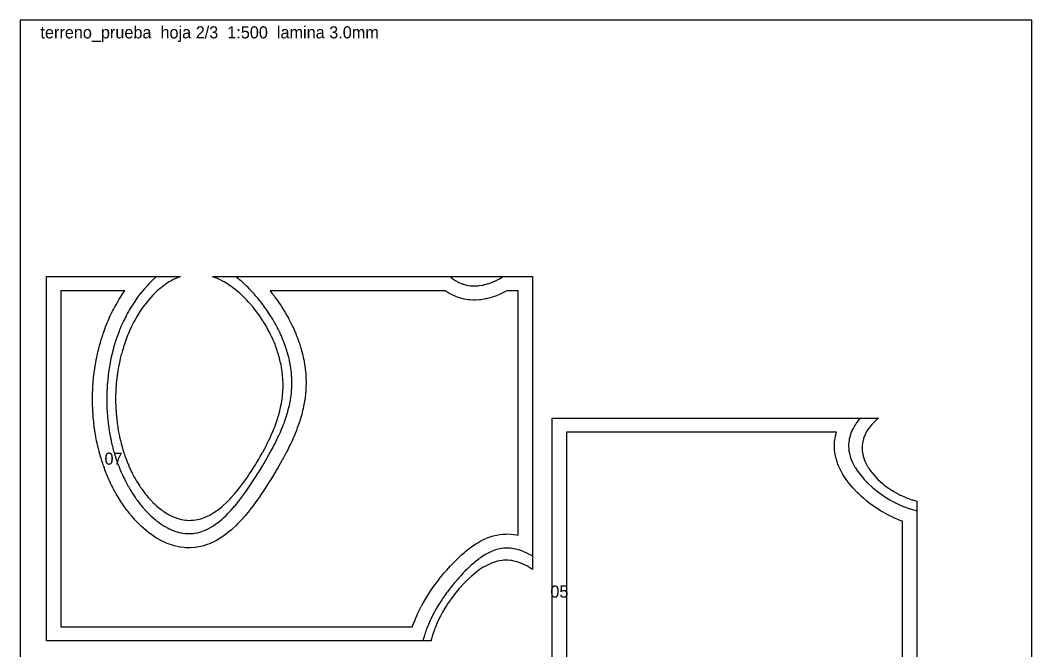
# Model space of a CAD drawing. Header units: millimetres. Extents: x 0 to 500, y 0 to 700.
# Drawn here: x 0 to 500, y 388 to 700 of the extents above; entities that cross this region are included whole.
import ezdxf
from ezdxf.enums import TextEntityAlignment as Align

# ---------------------------------------------------------------- set-up
doc = ezdxf.new("R2010")
doc.units = ezdxf.units.MM
for name, color, linetype in [('CORTE', 1, 'Continuous'), ('GRABADO', 5, 'Continuous'), ('HOJA', 8, 'Continuous')]:
    doc.layers.add(name, color=color, linetype=linetype)

msp = doc.modelspace()

# ---------------------------------------------------------------- linework, layer by layer
at = {"layer": 'CORTE'}
for points in [[(13, 573.15), (79.01, 573.15), (79.01, 573.13), (77.64, 572.62), (76.92, 572.28), (75.63, 571.68), (74.38, 570.99), (73.62, 570.55), (72.35, 569.71), (71.61, 569.23), (71.26, 568.97), (69.59, 567.69), (68.72, 566.95), (67.58, 565.94), (66.53, 564.93), (65.57, 563.96), (64.6, 562.91), (63.55, 561.73), (62.86, 560.89), (61.54, 559.22), (61.28, 558.87), (60.65, 557.98), (59.84, 556.85), (59.52, 556.38), (58.53, 554.83), (57.51, 553.16), (57.31, 552.81), (57.07, 552.37), (56.19, 550.79), (55.49, 549.44), (55.16, 548.77), (54.87, 548.15), (54.21, 546.75), (53.48, 545.08), (53.33, 544.73), (53.24, 544.49), (52.53, 542.71), (51.98, 541.21), (51.79, 540.69), (51.47, 539.73), (51.11, 538.67), (50.97, 538.17), (50.5, 536.65), (50.14, 535.32), (49.94, 534.63), (49.45, 532.65), (49.44, 532.61), (49.44, 532.6), (48.99, 530.59), (48.88, 530.02), (48.59, 528.57), (48.42, 527.53), (48.25, 526.55), (48.04, 525.13), (47.95, 524.53), (47.74, 522.81), (47.7, 522.5), (47.5, 520.55), (47.5, 520.48), (47.44, 519.7), (47.34, 518.46), (47.33, 518.36), (47.23, 516.44), (47.22, 516.23), (47.16, 514.42), (47.16, 514.15), (47.14, 512.4), (47.15, 512.11), (47.17, 510.38), (47.18, 510.12), (47.24, 508.36), (47.25, 508.17), (47.35, 506.34), (47.36, 506.26), (47.44, 505.3), (47.51, 504.39), (47.51, 504.32), (47.69, 502.56), (47.72, 502.3), (47.91, 500.76), (47.98, 500.28), (48.17, 498.99), (48.28, 498.26), (48.45, 497.25), (48.63, 496.23), (48.76, 495.55), (49.04, 494.21), (49.11, 493.87), (49.45, 492.38), (49.48, 492.23), (49.49, 492.19), (49.89, 490.61), (50, 490.17), (50.32, 489.02), (50.57, 488.15), (50.78, 487.46), (51.2, 486.13), (51.26, 485.93), (51.47, 485.33), (51.77, 484.42), (51.88, 484.11), (52.31, 482.94), (52.64, 482.09), (52.87, 481.48), (53.46, 480.07), (53.46, 480.05), (53.48, 480.01), (54.08, 478.65), (54.35, 478.05), (54.71, 477.27), (55.32, 476.03), (55.38, 475.91), (55.49, 475.69), (56.07, 474.58), (56.38, 474.01), (56.78, 473.28), (57.51, 472.02), (57.52, 472), (57.53, 471.99), (58.28, 470.75), (58.79, 469.97), (59.07, 469.52), (59.52, 468.85), (59.89, 468.32), (60.15, 467.95), (60.73, 467.14), (61.54, 466.07), (61.6, 465.99), (61.65, 465.93), (62.5, 464.87), (63.31, 463.91), (63.42, 463.78), (63.55, 463.63), (64.38, 462.72), (65.17, 461.89), (65.36, 461.68), (65.56, 461.48), (66.38, 460.69), (67.27, 459.87), (67.43, 459.72), (67.58, 459.59), (68.52, 458.8), (69.59, 457.94), (69.64, 457.91), (69.71, 457.86), (70.82, 457.07), (71.6, 456.53), (72.03, 456.27), (72.76, 455.84), (73.3, 455.52), (73.61, 455.34), (74.63, 454.84), (75.63, 454.36), (76.01, 454.21), (77.06, 453.82), (77.48, 453.66), (77.64, 453.6), (79.04, 453.21), (79.65, 453.05), (80.71, 452.87), (81.65, 452.72), (82.51, 452.66), (83.66, 452.59), (84.48, 452.63), (85.67, 452.68), (86.7, 452.84), (87.68, 452.99), (89.28, 453.4), (89.69, 453.51), (90.52, 453.82), (91.7, 454.26), (92.53, 454.65), (93.71, 455.22), (94.76, 455.84), (95.72, 456.4), (97.58, 457.7), (97.74, 457.81), (97.79, 457.85), (99.75, 459.43), (100.24, 459.87), (101.76, 461.26), (102.38, 461.89), (103.78, 463.3), (104.32, 463.91), (105.79, 465.54), (106.11, 465.93), (107.71, 467.86), (107.79, 467.95), (107.81, 467.97), (109.35, 469.97), (109.82, 470.59), (110.84, 472), (111.84, 473.38), (112.28, 474.02), (113.23, 475.41), (113.65, 476.04), (113.85, 476.33), (114.97, 478.06), (115.87, 479.47), (116.25, 480.08), (116.84, 481.05), (117.47, 482.1), (117.88, 482.79), (118.65, 484.12), (119.67, 485.91), (119.8, 486.15), (119.9, 486.33), (120.88, 488.17), (121.92, 490.15), (121.94, 490.19), (121.95, 490.23), (122.92, 492.21), (123.82, 494.11), (123.87, 494.23), (123.93, 494.37), (124.75, 496.25), (125.33, 497.65), (125.58, 498.27), (125.95, 499.25), (126.34, 500.29), (126.55, 500.9), (127.03, 502.31), (127.53, 503.9), (127.66, 504.33), (127.96, 505.42), (128.22, 506.35), (128.3, 506.69), (128.7, 508.37), (128.89, 509.3), (129.1, 510.39), (129.32, 511.76), (129.42, 512.41), (129.63, 514.08), (129.66, 514.43), (129.82, 516.29), (129.83, 516.45), (129.91, 518.4), (129.91, 518.47), (129.91, 520.42), (129.91, 520.49), (129.83, 522.37), (129.82, 522.51), (129.69, 524.24), (129.66, 524.53), (129.48, 526.05), (129.42, 526.55), (129.22, 527.81), (129.09, 528.57), (128.91, 529.52), (128.69, 530.59), (128.55, 531.18), (128.21, 532.61), (128.16, 532.8), (127.96, 533.5), (127.72, 534.38), (127.65, 534.63), (127.24, 535.93), (127.01, 536.65), (126.74, 537.44), (126.29, 538.67), (126.2, 538.92), (125.95, 539.55), (125.63, 540.37), (125.5, 540.69), (125.03, 541.79), (124.62, 542.71), (124.4, 543.18), (123.93, 544.17), (123.75, 544.55), (123.66, 544.73), (123.07, 545.89), (122.62, 546.75), (122.37, 547.2), (121.92, 548.02), (121.65, 548.5), (121.49, 548.77), (120.9, 549.77), (120.28, 550.79), (120.13, 551.02), (119.9, 551.37), (119.34, 552.24), (118.96, 552.81), (118.53, 553.45), (117.89, 554.36), (117.69, 554.63), (117.55, 554.83), (116.83, 555.79), (116.02, 556.85), (115.96, 556.94), (115.87, 557.04), (115.06, 558.05), (114.37, 558.87), (114.14, 559.15), (113.86, 559.47), (113.19, 560.22), (112.58, 560.89), (112.23, 561.28), (111.84, 561.69), (111.24, 562.3), (110.63, 562.91), (110.23, 563.31), (109.83, 563.7), (109.19, 564.29), (108.49, 564.93), (108.13, 565.25), (107.82, 565.53), (107.04, 566.17), (106.09, 566.95), (105.93, 567.08), (105.8, 567.18), (104.78, 567.94), (103.79, 568.67), (103.61, 568.79), (103.33, 568.97), (102.39, 569.59), (101.78, 569.98), (101.14, 570.35), (100.02, 570.99), (99.86, 571.08), (99.76, 571.13), (98.51, 571.75), (97.75, 572.12), (97.13, 572.38), (95.74, 572.95), (95.7, 572.96), (95.21, 573.12), (95.21, 573.15), (253.15, 573.15), (253.15, 428.32), (252.42, 428.8), (251.47, 429.42), (251.19, 429.59), (251.02, 429.69), (249.89, 430.3), (249.01, 430.76), (248.55, 430.97), (247.45, 431.43), (247.13, 431.57), (247, 431.62), (245.62, 432.06), (244.99, 432.25), (244.01, 432.46), (242.98, 432.67), (242.28, 432.75), (240.97, 432.87), (240.39, 432.87), (238.96, 432.84), (238.28, 432.77), (236.95, 432.59), (235.85, 432.34), (234.94, 432.12), (232.94, 431.43), (232.93, 431.43), (232.93, 431.43), (230.92, 430.51), (228.95, 429.41), (228.91, 429.39), (228.86, 429.36), (226.9, 428.07), (226.01, 427.4), (224.89, 426.55), (223.5, 425.38), (222.87, 424.85), (221.28, 423.36), (220.86, 422.96), (219.27, 421.34), (218.84, 420.9), (217.42, 419.32), (216.83, 418.65), (215.7, 417.3), (214.81, 416.2), (214.1, 415.28), (212.8, 413.53), (212.61, 413.26), (212.18, 412.64), (211.23, 411.24), (210.79, 410.56), (209.95, 409.22), (208.77, 407.23), (208.75, 407.2), (208.72, 407.15), (207.67, 405.18), (206.76, 403.34), (206.67, 403.16), (206.59, 402.99), (205.77, 401.14), (205.11, 399.48), (204.96, 399.12), (204.74, 398.51), (204.25, 397.1), (204.02, 396.37), (203.62, 395.08), (203.2, 393.53), (203.06, 393), (13, 393), (13, 573.15)], [(20, 400), (193.87, 400), (194.11, 400.69), (194.42, 401.56), (194.64, 402.12), (195.31, 403.82), (196.18, 405.82), (196.28, 406.06), (196.41, 406.33), (197.36, 408.31), (198.39, 410.28), (198.51, 410.52), (198.63, 410.74), (199.77, 412.74), (200.77, 414.41), (201.11, 414.96), (201.66, 415.82), (202.5, 417.12), (202.99, 417.85), (204, 419.31), (205.13, 420.88), (205.59, 421.51), (206.92, 423.25), (207.18, 423.59), (207.32, 423.77), (208.94, 425.77), (209.46, 426.4), (210.79, 427.94), (211.61, 428.89), (212.75, 430.12), (213.78, 431.24), (214.83, 432.31), (215.96, 433.47), (217.08, 434.52), (218.18, 435.56), (219.56, 436.74), (220.44, 437.51), (222.33, 438.98), (222.74, 439.3), (223.58, 439.88), (225.17, 440.97), (226.11, 441.52), (227.62, 442.41), (229.33, 443.24), (230.2, 443.65), (231.29, 444.06), (232.81, 444.63), (233.78, 444.89), (235.54, 445.35), (237.08, 445.58), (238.31, 445.76), (240.03, 445.83), (241.09, 445.86), (242.74, 445.75), (243.84, 445.67), (245.23, 445.43), (246.15, 445.26), (246.15, 566.15), (240.61, 566.15), (240.18, 565.91), (237.84, 564.75), (237.62, 564.65), (235.4, 563.72), (233.82, 563.16), (232.87, 562.84), (230.91, 562.33), (230.42, 562.2), (230.01, 562.13), (227.76, 561.74), (226.95, 561.67), (225.03, 561.54), (224.1, 561.55), (222.27, 561.62), (221.43, 561.72), (219.49, 562.03), (218.94, 562.16), (218.25, 562.35), (217.13, 562.64), (216.51, 562.84), (214.94, 563.45), (213.79, 563.95), (212.9, 564.41), (211.84, 565.02), (211.43, 565.25), (210.97, 565.53), (210.07, 566.15), (123.47, 566.15), (123.82, 565.72), (124.21, 565.22), (124.77, 564.51), (125.48, 563.58), (125.72, 563.26), (125.91, 563.01), (126.65, 562), (127.43, 560.88), (127.55, 560.71), (127.71, 560.48), (128.43, 559.41), (128.93, 558.66), (129.31, 558.08), (129.86, 557.2), (130.14, 556.76), (130.33, 556.44), (130.98, 555.37), (131.61, 554.28), (131.79, 553.96), (132.07, 553.45), (132.56, 552.59), (132.84, 552.05), (133.33, 551.12), (133.96, 549.88), (134.09, 549.62), (134.28, 549.21), (134.77, 548.19), (135.03, 547.63), (135.48, 546.64), (135.99, 545.44), (136.16, 545.05), (136.47, 544.25), (136.76, 543.55), (136.9, 543.18), (137.38, 541.89), (137.71, 540.96), (137.97, 540.2), (138.44, 538.74), (138.53, 538.46), (138.71, 537.81), (139, 536.84), (139.11, 536.45), (139.48, 535.02), (139.68, 534.2), (139.92, 533.15), (140.17, 531.94), (140.3, 531.22), (140.57, 529.68), (140.63, 529.24), (140.88, 527.4), (140.9, 527.2), (140.98, 526.46), (141.09, 525.29), (141.11, 525.04), (141.23, 523.12), (141.25, 522.75), (141.28, 520.86), (141.29, 520.44), (141.25, 518.52), (141.23, 518.13), (141.1, 516.08), (141.08, 515.82), (140.97, 514.77), (140.85, 513.6), (140.81, 513.34), (140.52, 511.3), (140.41, 510.67), (140.1, 509), (139.85, 507.87), (139.59, 506.71), (139.12, 504.92), (138.99, 504.44), (138.7, 503.49), (138.34, 502.26), (138.14, 501.63), (137.59, 500.01), (136.97, 498.3), (136.78, 497.77), (136.49, 497.05), (135.93, 495.63), (135.49, 494.6), (134.99, 493.43), (134.35, 492), (134.03, 491.3), (133.73, 490.67), (133, 489.14), (132.21, 487.56), (131.94, 487.02), (131.65, 486.45), (130.84, 484.89), (130.1, 483.51), (129.7, 482.79), (129.22, 481.91), (128.54, 480.69), (127.99, 479.73), (127.33, 478.59), (126.41, 477.01), (126.12, 476.52), (125.9, 476.15), (124.85, 474.42), (123.83, 472.75), (123.55, 472.3), (123.1, 471.59), (122.26, 470.26), (121.75, 469.46), (120.88, 468.14), (119.66, 466.29), (119.46, 466), (119.1, 465.48), (118.07, 463.98), (117.56, 463.24), (116.53, 461.83), (115.44, 460.31), (114.93, 459.65), (113.46, 457.73), (113.3, 457.51), (111.6, 455.44), (111.13, 454.86), (109.66, 453.21), (108.92, 452.36), (107.55, 450.96), (106.67, 450.04), (105.21, 448.68), (104.37, 447.9), (102.53, 446.39), (102.01, 445.96), (100.83, 445.11), (99.57, 444.21), (98.86, 443.78), (97.09, 442.7), (94.99, 441.66), (94.52, 441.43), (93.99, 441.22), (91.91, 440.41), (90.62, 440.05), (89.22, 439.66), (87.35, 439.34), (86.5, 439.19), (84.41, 439.05), (83.76, 439.01), (81.71, 439.08), (81.03, 439.11), (79.21, 439.36), (78.34, 439.49), (76.89, 439.83), (75.69, 440.12), (74.72, 440.44), (73.11, 441), (72.7, 441.17), (72.33, 441.34), (71.23, 441.81), (70.54, 442.12), (69.42, 442.71), (68.09, 443.44), (67.72, 443.66), (67.43, 443.85), (66.42, 444.48), (65.64, 444.99), (64.88, 445.53), (64.05, 446.15), (63.65, 446.44), (63.24, 446.76), (62.24, 447.57), (61.2, 448.46), (61.08, 448.56), (60.89, 448.73), (59.78, 449.74), (58.65, 450.83), (58.57, 450.91), (57.48, 452.03), (56.52, 453.07), (56.43, 453.16), (56.3, 453.32), (55.32, 454.42), (54.54, 455.36), (54.33, 455.62), (54.05, 455.96), (53.29, 456.91), (52.74, 457.65), (52.35, 458.16), (51.84, 458.87), (51.39, 459.49), (51.08, 459.93), (50.49, 460.79), (49.6, 462.15), (49.57, 462.19), (48.74, 463.5), (48.24, 464.35), (47.92, 464.88), (47.4, 465.79), (47.11, 466.3), (46.94, 466.62), (46.33, 467.72), (45.79, 468.76), (45.57, 469.18), (45.19, 469.97), (44.85, 470.65), (44.67, 471.03), (44.14, 472.15), (43.68, 473.18), (43.46, 473.69), (43, 474.78), (42.82, 475.21), (42.72, 475.44), (42.18, 476.78), (41.88, 477.6), (41.58, 478.39), (41.09, 479.76), (41, 480.02), (40.79, 480.65), (40.47, 481.62), (40.34, 482.01), (39.94, 483.3), (39.68, 484.17), (39.44, 485.01), (39.08, 486.34), (38.97, 486.74), (38.63, 488.12), (38.55, 488.42), (38.52, 488.57), (38.14, 490.2), (38.02, 490.73), (37.75, 492.01), (37.58, 492.89), (37.4, 493.85), (37.19, 495.06), (37.08, 495.72), (36.85, 497.22), (36.79, 497.62), (36.55, 499.39), (36.53, 499.55), (36.45, 500.31), (36.32, 501.39), (36.3, 501.59), (36.13, 503.38), (36.1, 503.75), (35.98, 505.4), (35.94, 505.91), (35.86, 507.45), (35.83, 508.07), (35.78, 509.54), (35.76, 510.24), (35.74, 511.67), (35.74, 512.4), (35.75, 513.83), (35.76, 514.56), (35.8, 516.04), (35.82, 516.72), (35.9, 518.3), (35.93, 518.88), (36.05, 520.61), (36.08, 521.04), (36.26, 522.96), (36.28, 523.2), (36.45, 524.66), (36.53, 525.4), (36.55, 525.56), (36.82, 527.57), (36.9, 528.05), (37.15, 529.73), (37.32, 530.61), (37.54, 531.9), (37.82, 533.25), (37.98, 534.06), (38.41, 535.98), (38.47, 536.22), (38.62, 536.86), (39.02, 538.45), (39.19, 539.04), (39.62, 540.61), (40.05, 542.02), (40.27, 542.78), (40.78, 544.35), (41.01, 545.02), (41.14, 545.38), (41.78, 547.18), (42.39, 548.74), (42.61, 549.34), (42.99, 550.24), (43.56, 551.59), (44.03, 552.62), (44.53, 553.74), (45.17, 555.07), (45.62, 556), (46.11, 556.91), (46.75, 558.15), (47.38, 559.28), (48.02, 560.41), (48.95, 561.94), (49.31, 562.54), (49.61, 563.01), (50.78, 564.81), (51.71, 566.15), (20, 566.15), (20, 400)]]:
    msp.add_lwpolyline(points, close=True, dxfattribs=at)
for points in [[(263, 263), (263, 503.15), (424.3, 503.15), (423.46, 502.45), (422.9, 501.97), (422.4, 501.51), (421.87, 501.01), (421.39, 500.5), (420.88, 499.94), (420.44, 499.43), (420.08, 499), (419.57, 498.3), (418.87, 497.3), (418.74, 497.11), (418.66, 496.99), (418.03, 495.82), (417.6, 494.98), (417.38, 494.45), (416.85, 493.05), (416.83, 492.99), (416.82, 492.97), (416.45, 491.37), (416.36, 490.96), (416.22, 489.59), (416.16, 488.96), (416.2, 487.6), (416.23, 486.95), (416.5, 485.29), (416.56, 484.94), (416.85, 483.92), (417.15, 482.93), (417.35, 482.44), (417.99, 480.92), (418.87, 479.28), (419.07, 478.91), (419.48, 478.31), (420.43, 476.9), (420.89, 476.31), (422.04, 474.89), (422.9, 473.95), (423.94, 472.88), (424.92, 471.95), (426.14, 470.86), (426.94, 470.22), (428.72, 468.85), (428.96, 468.68), (429.48, 468.33), (430.98, 467.34), (431.81, 466.84), (433, 466.16), (434.44, 465.4), (435.02, 465.1), (435.61, 464.82), (437.04, 464.2), (438.08, 463.78), (439.06, 463.4), (440.79, 462.81), (441.07, 462.72), (441.2, 462.68), (443.15, 462.15), (443.15, 263)], [(436.15, 270), (436.15, 452.15), (436, 452.2), (434.48, 452.77), (433.48, 453.18), (432.2, 453.71), (430.59, 454.45), (429.86, 454.8), (429.17, 455.16), (427.62, 455.98), (426.26, 456.75), (425.29, 457.32), (423.86, 458.23), (423.1, 458.72), (422.59, 459.06), (420.79, 460.34), (419.52, 461.29), (418.48, 462.12), (416.77, 463.54), (416.17, 464.07), (414.28, 465.82), (413.86, 466.24), (412.03, 468.13), (411.55, 468.68), (410, 470.48), (409.24, 471.49), (408.19, 472.88), (406.93, 474.82), (406.6, 475.33), (406.24, 475.98), (405.23, 477.87), (404.36, 479.88), (404.11, 480.46), (403.94, 480.97), (403.25, 483.17), (402.97, 484.49), (402.69, 485.95), (402.53, 487.63), (402.44, 488.77), (402.48, 490.49), (402.53, 491.6), (402.74, 493.12), (402.94, 494.4), (403.24, 495.55), (403.4, 496.15), (270, 496.15), (270, 359.99)]]:
    msp.add_lwpolyline(points, dxfattribs=at)
at = {"layer": 'GRABADO'}
for points in [[(67.42, 573.15), (65.56, 571.51), (65.03, 571), (63.55, 569.54), (63.02, 568.98), (61.53, 567.35), (61.2, 566.96), (59.61, 565.02), (59.53, 564.94), (59.52, 564.92), (58.01, 562.92), (57.51, 562.22), (56.59, 560.9), (55.49, 559.22), (55.27, 558.88), (54.95, 558.33), (54.05, 556.86), (53.48, 555.85), (52.92, 554.84), (52.31, 553.67), (51.86, 552.82), (51.46, 552.01), (50.88, 550.8), (50.41, 549.74), (49.97, 548.78), (49.45, 547.54), (49.12, 546.76), (48.92, 546.23), (48.34, 544.73), (47.73, 543.01), (47.62, 542.71), (47.43, 542.15), (46.95, 540.69), (46.75, 540.01), (46.34, 538.67), (45.93, 537.17), (45.79, 536.65), (45.42, 535.16), (45.28, 534.63), (45.25, 534.46), (44.83, 532.61), (44.68, 531.87), (44.42, 530.59), (44.21, 529.37), (44.06, 528.57), (43.81, 526.96), (43.74, 526.55), (43.49, 524.61), (43.48, 524.53), (43.4, 523.87), (43.25, 522.51), (43.23, 522.34), (43.06, 520.48), (43.04, 520.12), (42.92, 518.46), (42.89, 517.95), (42.82, 516.44), (42.8, 515.84), (42.76, 514.42), (42.75, 513.77), (42.74, 512.4), (42.74, 511.74), (42.76, 510.38), (42.78, 509.75), (42.82, 508.36), (42.85, 507.81), (42.93, 506.34), (42.96, 505.89), (43.08, 504.32), (43.1, 504.02), (43.27, 502.3), (43.28, 502.17), (43.4, 501.11), (43.49, 500.36), (43.5, 500.28), (43.72, 498.58), (43.77, 498.25), (43.99, 496.82), (44.09, 496.23), (44.29, 495.1), (44.45, 494.21), (44.61, 493.41), (44.87, 492.19), (44.97, 491.74), (45.33, 490.17), (45.35, 490.1), (45.42, 489.83), (45.75, 488.49), (45.84, 488.15), (46.18, 486.9), (46.4, 486.13), (46.64, 485.33), (47.02, 484.11), (47.12, 483.8), (47.43, 482.87), (47.63, 482.28), (47.69, 482.09), (48.15, 480.79), (48.43, 480.07), (48.71, 479.32), (49.22, 478.05), (49.28, 477.89), (49.45, 477.51), (49.88, 476.46), (50.08, 476.03), (50.5, 475.07), (51.01, 474.01), (51.15, 473.69), (51.46, 473.07), (51.82, 472.34), (52.01, 471.99), (52.51, 471.01), (53.08, 469.96), (53.22, 469.71), (53.48, 469.27), (53.95, 468.42), (54.24, 467.95), (54.71, 467.16), (55.49, 465.93), (55.49, 465.93), (55.49, 465.93), (56.29, 464.71), (56.85, 463.9), (57.12, 463.51), (57.51, 462.97), (57.96, 462.34), (58.31, 461.88), (58.83, 461.19), (59.52, 460.33), (59.73, 460.07), (59.9, 459.86), (60.64, 458.97), (61.53, 457.96), (61.59, 457.9), (61.64, 457.85), (62.56, 456.85), (63.55, 455.84), (63.55, 455.83), (63.56, 455.83), (64.58, 454.84), (65.56, 453.94), (65.63, 453.88), (65.72, 453.81), (66.72, 452.95), (67.58, 452.26), (67.84, 452.05), (68.21, 451.79), (69, 451.19), (69.59, 450.78), (70.2, 450.38), (71.17, 449.77), (71.43, 449.6), (71.6, 449.5), (72.73, 448.88), (73.61, 448.42), (74.07, 448.21), (75.13, 447.75), (75.48, 447.6), (75.62, 447.54), (76.96, 447.07), (77.63, 446.85), (78.53, 446.63), (79.64, 446.37), (80.19, 446.29), (81.65, 446.09), (81.99, 446.07), (83.66, 446.02), (83.96, 446.03), (85.67, 446.15), (86.17, 446.23), (87.68, 446.5), (88.73, 446.79), (89.69, 447.06), (91.47, 447.75), (91.7, 447.84), (91.88, 447.93), (93.71, 448.84), (95.24, 449.77), (95.72, 450.06), (96.75, 450.8), (97.74, 451.5), (98.07, 451.78), (99.75, 453.16), (100.43, 453.8), (101.76, 455.03), (102.52, 455.82), (103.78, 457.12), (104.42, 457.84), (105.79, 459.39), (106.17, 459.86), (107.81, 461.86), (107.83, 461.88), (107.9, 461.98), (109.37, 463.91), (109.82, 464.49), (110.86, 465.93), (111.84, 467.28), (112.3, 467.95), (113.34, 469.45), (113.69, 469.97), (113.85, 470.2), (115.03, 471.99), (115.87, 473.26), (116.35, 474.01), (117.18, 475.33), (117.63, 476.04), (117.89, 476.44), (118.87, 478.06), (119.9, 479.75), (120.1, 480.08), (120.37, 480.55), (121.28, 482.1), (121.92, 483.21), (122.44, 484.12), (123.1, 485.31), (123.56, 486.14), (123.93, 486.83), (124.65, 488.17), (125.43, 489.67), (125.7, 490.19), (125.95, 490.69), (126.71, 492.21), (127.41, 493.67), (127.67, 494.23), (127.96, 494.88), (128.58, 496.25), (129.05, 497.34), (129.44, 498.27), (129.98, 499.63), (130.24, 500.29), (130.4, 500.71), (130.98, 502.31), (131.49, 503.83), (131.65, 504.33), (131.99, 505.49), (132.26, 506.35), (132.35, 506.71), (132.78, 508.37), (133.02, 509.4), (133.24, 510.39), (133.52, 511.92), (133.61, 512.41), (133.88, 514.31), (133.9, 514.43), (134.01, 515.49), (134.11, 516.45), (134.12, 516.56), (134.24, 518.47), (134.25, 518.71), (134.29, 520.49), (134.28, 520.77), (134.25, 522.51), (134.24, 522.74), (134.13, 524.53), (134.12, 524.64), (134.01, 525.78), (133.94, 526.48), (133.93, 526.55), (133.7, 528.26), (133.66, 528.57), (133.41, 529.99), (133.3, 530.59), (133.07, 531.67), (132.87, 532.61), (132.69, 533.31), (132.35, 534.63), (132.27, 534.91), (131.99, 535.85), (131.82, 536.47), (131.76, 536.65), (131.33, 538), (131.1, 538.67), (130.81, 539.5), (130.36, 540.69), (130.25, 540.96), (129.98, 541.64), (129.68, 542.4), (129.55, 542.71), (129.07, 543.82), (128.66, 544.73), (128.44, 545.21), (127.97, 546.19), (127.79, 546.57), (127.7, 546.75), (127.11, 547.91), (126.66, 548.77), (126.41, 549.23), (125.95, 550.06), (125.69, 550.53), (125.54, 550.79), (124.95, 551.81), (124.35, 552.81), (124.19, 553.07), (123.94, 553.47), (123.41, 554.31), (123.07, 554.83), (122.61, 555.53), (121.92, 556.54), (121.8, 556.73), (121.71, 556.85), (120.96, 557.91), (120.26, 558.87), (120.11, 559.08), (119.91, 559.34), (119.24, 560.22), (118.71, 560.89), (118.35, 561.35), (117.89, 561.91), (117.44, 562.46), (117.06, 562.91), (116.51, 563.56), (115.88, 564.29), (115.57, 564.63), (115.29, 564.93), (114.61, 565.69), (113.86, 566.48), (113.63, 566.72), (113.4, 566.95), (112.63, 567.74), (111.85, 568.51), (111.61, 568.74), (111.35, 568.98), (110.57, 569.71), (109.83, 570.38), (109.51, 570.67), (109.12, 571), (108.42, 571.6), (107.82, 572.11), (107.31, 572.51), (106.48, 573.15), (212.45, 573.15), (212.64, 572.98), (212.79, 572.86), (213.77, 572.1), (214.8, 571.4), (214.97, 571.29), (215.28, 571.12), (216.25, 570.56), (216.8, 570.27), (217.62, 569.92), (218.81, 569.45), (219.08, 569.37), (220.08, 569.1), (220.66, 568.94), (220.82, 568.9), (222.39, 568.66), (222.83, 568.61), (224.28, 568.55), (224.84, 568.54), (226.39, 568.65), (226.85, 568.69), (228.77, 569.01), (228.86, 569.03), (229.12, 569.1), (230.87, 569.56), (231.55, 569.78), (232.88, 570.25), (234.86, 571.09), (234.89, 571.1), (234.93, 571.12), (236.91, 572.1), (238.78, 573.15), (253.15, 573.15), (253.15, 434.9), (252.71, 435.15), (252.13, 435.48), (251.42, 435.88), (251.02, 436.1), (250.08, 436.55), (249.01, 437.05), (248.69, 437.17), (247.82, 437.5), (247.22, 437.72), (247, 437.8), (245.67, 438.18), (244.99, 438.36), (244.02, 438.54), (242.98, 438.71), (242.24, 438.77), (240.97, 438.86), (240.3, 438.83), (238.96, 438.78), (238.11, 438.65), (236.96, 438.48), (235.56, 438.12), (234.95, 437.95), (233.74, 437.5), (232.94, 437.2), (232.37, 436.93), (230.93, 436.23), (229.66, 435.48), (228.91, 435.05), (227.55, 434.11), (226.9, 433.67), (226.64, 433.47), (224.89, 432.1), (224.14, 431.45), (222.87, 430.36), (221.89, 429.42), (220.86, 428.46), (219.82, 427.4), (218.84, 426.41), (217.9, 425.38), (216.83, 424.22), (216.08, 423.36), (214.81, 421.89), (214.36, 421.34), (212.8, 419.41), (212.73, 419.32), (212.49, 419.01), (211.19, 417.3), (210.78, 416.76), (209.73, 415.28), (208.77, 413.9), (208.34, 413.26), (207.54, 412.03), (207.03, 411.24), (206.75, 410.78), (205.82, 409.22), (204.74, 407.32), (204.67, 407.2), (204.6, 407.06), (203.62, 405.18), (202.72, 403.31), (202.65, 403.16), (202.6, 403.03), (201.78, 401.14), (201.15, 399.56), (200.98, 399.12), (200.71, 398.36), (200.27, 397.1), (200.06, 396.45), (199.64, 395.08), (199.23, 393.59), (199.07, 393), (13, 393), (13, 573.15), (67.42, 573.15)], [(193.87, 400), (194.11, 400.69), (194.42, 401.56), (194.64, 402.12), (195.31, 403.82), (196.18, 405.82), (196.28, 406.06), (196.41, 406.33), (197.36, 408.31), (198.39, 410.28), (198.51, 410.52), (198.63, 410.74), (199.77, 412.74), (200.77, 414.41), (201.11, 414.96), (201.66, 415.82), (202.5, 417.12), (202.99, 417.85), (204, 419.31), (205.13, 420.88), (205.59, 421.51), (206.92, 423.25), (207.18, 423.59), (207.32, 423.77), (208.94, 425.77), (209.46, 426.4), (210.79, 427.94), (211.61, 428.89), (212.75, 430.12), (213.78, 431.24), (214.83, 432.31), (215.96, 433.47), (217.08, 434.52), (218.18, 435.56), (219.56, 436.74), (220.44, 437.51), (222.33, 438.98), (222.74, 439.3), (223.58, 439.88), (225.17, 440.97), (226.11, 441.52), (227.62, 442.41), (229.33, 443.24), (230.2, 443.65), (231.29, 444.06), (232.81, 444.63), (233.78, 444.89), (235.54, 445.35), (237.08, 445.58), (238.31, 445.76), (240.03, 445.83), (241.09, 445.86), (242.74, 445.75), (243.84, 445.67), (245.23, 445.43), (246.15, 445.26), (246.15, 566.15), (240.61, 566.15), (240.18, 565.91), (237.84, 564.75), (237.62, 564.65), (235.4, 563.72), (233.82, 563.16), (232.87, 562.84), (230.91, 562.33), (230.42, 562.2), (230.01, 562.13), (227.76, 561.74), (226.95, 561.67), (225.03, 561.54), (224.1, 561.55), (222.27, 561.62), (221.43, 561.72), (219.49, 562.03), (218.94, 562.16), (218.25, 562.35), (217.13, 562.64), (216.51, 562.84), (214.94, 563.45), (213.79, 563.95), (212.9, 564.41), (211.84, 565.02), (211.43, 565.25), (210.97, 565.53), (210.07, 566.15), (123.47, 566.15), (123.82, 565.72), (124.21, 565.22), (124.77, 564.51), (125.48, 563.58), (125.72, 563.26), (125.91, 563.01), (126.65, 562), (127.43, 560.88), (127.55, 560.71), (127.71, 560.48), (128.43, 559.41), (128.93, 558.66), (129.31, 558.08), (129.86, 557.2), (130.14, 556.76), (130.33, 556.44), (130.98, 555.37), (131.61, 554.28), (131.79, 553.96), (132.07, 553.45), (132.56, 552.59), (132.84, 552.05), (133.33, 551.12), (133.96, 549.88), (134.09, 549.62), (134.28, 549.21), (134.77, 548.19), (135.03, 547.63), (135.48, 546.64), (135.99, 545.44), (136.16, 545.05), (136.47, 544.25), (136.76, 543.55), (136.9, 543.18), (137.38, 541.89), (137.71, 540.96), (137.97, 540.2), (138.44, 538.74), (138.53, 538.46), (138.71, 537.81), (139, 536.84), (139.11, 536.45), (139.48, 535.02), (139.68, 534.2), (139.92, 533.15), (140.17, 531.94), (140.3, 531.22), (140.57, 529.68), (140.63, 529.24), (140.88, 527.4), (140.9, 527.2), (140.98, 526.46), (141.09, 525.29), (141.11, 525.04), (141.23, 523.12), (141.25, 522.75), (141.28, 520.86), (141.29, 520.44), (141.25, 518.52), (141.23, 518.13), (141.1, 516.08), (141.08, 515.82), (140.97, 514.77), (140.85, 513.6), (140.81, 513.34), (140.52, 511.3), (140.41, 510.67), (140.1, 509), (139.85, 507.87), (139.59, 506.71), (139.12, 504.92), (138.99, 504.44), (138.7, 503.49), (138.34, 502.26), (138.14, 501.63), (137.59, 500.01), (136.97, 498.3), (136.78, 497.77), (136.49, 497.05), (135.93, 495.63), (135.49, 494.6), (134.99, 493.43), (134.35, 492), (134.03, 491.3), (133.73, 490.67), (133, 489.14), (132.21, 487.56), (131.94, 487.02), (131.65, 486.45), (130.84, 484.89), (130.1, 483.51), (129.7, 482.79), (129.22, 481.91), (128.54, 480.69), (127.99, 479.73), (127.33, 478.59), (126.41, 477.01), (126.12, 476.52), (125.9, 476.15), (124.85, 474.42), (123.83, 472.75), (123.55, 472.3), (123.1, 471.59), (122.26, 470.26), (121.75, 469.46), (120.88, 468.14), (119.66, 466.29), (119.46, 466), (119.1, 465.48), (118.07, 463.98), (117.56, 463.24), (116.53, 461.83), (115.44, 460.31), (114.93, 459.65), (113.46, 457.73), (113.3, 457.51), (111.6, 455.44), (111.13, 454.86), (109.66, 453.21), (108.92, 452.36), (107.55, 450.96), (106.67, 450.04), (105.21, 448.68), (104.37, 447.9), (102.53, 446.39), (102.01, 445.96), (100.83, 445.11), (99.57, 444.21), (98.86, 443.78), (97.09, 442.7), (94.99, 441.66), (94.52, 441.43), (93.99, 441.22), (91.91, 440.41), (90.62, 440.05), (89.22, 439.66), (87.35, 439.34), (86.5, 439.19), (84.41, 439.05), (83.76, 439.01), (81.71, 439.08), (81.03, 439.11), (79.21, 439.36), (78.34, 439.49), (76.89, 439.83), (75.69, 440.12), (74.72, 440.44), (73.11, 441), (72.7, 441.17), (72.33, 441.34), (71.23, 441.81), (70.54, 442.12), (69.42, 442.71), (68.09, 443.44), (67.72, 443.66), (67.43, 443.85), (66.42, 444.48), (65.64, 444.99), (64.88, 445.53), (64.05, 446.15), (63.65, 446.44), (63.24, 446.76), (62.24, 447.57), (61.2, 448.46), (61.08, 448.56), (60.89, 448.73), (59.78, 449.74), (58.65, 450.83), (58.57, 450.91), (57.48, 452.03), (56.52, 453.07), (56.43, 453.16), (56.3, 453.32), (55.32, 454.42), (54.54, 455.36), (54.33, 455.62), (54.05, 455.96), (53.29, 456.91), (52.74, 457.65), (52.35, 458.16), (51.84, 458.87), (51.39, 459.49), (51.08, 459.93), (50.49, 460.79), (49.6, 462.15), (49.57, 462.19), (48.74, 463.5), (48.24, 464.35), (47.92, 464.88), (47.4, 465.79), (47.11, 466.3), (46.94, 466.62), (46.33, 467.72), (45.79, 468.76), (45.57, 469.18), (45.19, 469.97), (44.85, 470.65), (44.67, 471.03), (44.14, 472.15), (43.68, 473.18), (43.46, 473.69), (43, 474.78), (42.82, 475.21), (42.72, 475.44), (42.18, 476.78), (41.88, 477.6), (41.58, 478.39), (41.09, 479.76), (41, 480.02), (40.79, 480.65), (40.47, 481.62), (40.34, 482.01), (39.94, 483.3), (39.68, 484.17), (39.44, 485.01), (39.08, 486.34), (38.97, 486.74), (38.63, 488.12), (38.55, 488.42), (38.52, 488.57), (38.14, 490.2), (38.02, 490.73), (37.75, 492.01), (37.58, 492.89), (37.4, 493.85), (37.19, 495.06), (37.08, 495.72), (36.85, 497.22), (36.79, 497.62), (36.55, 499.39), (36.53, 499.55), (36.45, 500.31), (36.32, 501.39), (36.3, 501.59), (36.13, 503.38), (36.1, 503.75), (35.98, 505.4), (35.94, 505.91), (35.86, 507.45), (35.83, 508.07), (35.78, 509.54), (35.76, 510.24), (35.74, 511.67), (35.74, 512.4), (35.75, 513.83), (35.76, 514.56), (35.8, 516.04), (35.82, 516.72), (35.9, 518.3), (35.93, 518.88), (36.05, 520.61), (36.08, 521.04), (36.26, 522.96), (36.28, 523.2), (36.45, 524.66), (36.53, 525.4), (36.55, 525.56), (36.82, 527.57), (36.9, 528.05), (37.15, 529.73), (37.32, 530.61), (37.54, 531.9), (37.82, 533.25), (37.98, 534.06), (38.41, 535.98), (38.47, 536.22), (38.62, 536.86), (39.02, 538.45), (39.19, 539.04), (39.62, 540.61), (40.05, 542.02), (40.27, 542.78), (40.78, 544.35), (41.01, 545.02), (41.14, 545.38), (41.78, 547.18), (42.39, 548.74), (42.61, 549.34), (42.99, 550.24), (43.56, 551.59), (44.03, 552.62), (44.53, 553.74), (45.17, 555.07), (45.62, 556), (46.11, 556.91), (46.75, 558.15), (47.38, 559.28), (48.02, 560.41), (48.95, 561.94), (49.31, 562.54), (49.61, 563.01), (50.78, 564.81), (51.71, 566.15), (20, 566.15), (20, 400), (193.87, 400)]]:
    msp.add_lwpolyline(points, close=True, dxfattribs=at)
for points in [[(263, 263), (263, 503.15), (263, 503.15), (415.16, 503.15), (414.95, 502.9), (414.82, 502.74), (414.06, 501.77), (413.48, 501.01), (413.2, 500.61), (412.8, 500), (412.41, 499.39), (412.17, 499), (411.69, 498.1), (411.13, 496.99), (411.03, 496.75), (410.79, 496.14), (410.46, 495.3), (410.34, 494.98), (410.01, 493.75), (409.81, 492.98), (409.66, 492.09), (409.51, 490.97), (409.48, 490.26), (409.45, 488.96), (409.5, 488.23), (409.62, 486.95), (409.83, 485.89), (410.03, 484.94), (410.61, 483.11), (410.67, 482.93), (410.78, 482.66), (411.54, 480.92), (412.4, 479.31), (412.62, 478.91), (412.8, 478.63), (413.93, 476.9), (414.82, 475.71), (415.45, 474.89), (416.84, 473.26), (417.18, 472.87), (418.86, 471.14), (419.14, 470.86), (420.88, 469.25), (421.34, 468.85), (422.9, 467.55), (423.8, 466.83), (424.92, 466), (426.57, 464.82), (426.94, 464.57), (427.62, 464.14), (428.96, 463.29), (429.77, 462.8), (430.98, 462.12), (432.42, 461.36), (433, 461.06), (433.56, 460.79), (435.02, 460.12), (436.17, 459.64), (437.03, 459.28), (438.4, 458.78), (439.05, 458.54), (439.4, 458.43), (441.07, 457.91), (442.27, 457.58), (443.15, 457.35), (443.15, 263)], [(436.15, 270), (436.15, 452.15), (436.15, 452.15), (436, 452.2), (434.48, 452.77), (433.48, 453.18), (432.2, 453.71), (430.59, 454.45), (429.86, 454.8), (429.17, 455.16), (427.62, 455.98), (426.26, 456.75), (425.29, 457.32), (423.86, 458.23), (423.1, 458.72), (422.59, 459.06), (420.79, 460.34), (419.52, 461.29), (418.48, 462.12), (416.77, 463.54), (416.17, 464.07), (414.28, 465.82), (413.86, 466.24), (412.03, 468.13), (411.55, 468.68), (410, 470.48), (409.24, 471.49), (408.19, 472.88), (406.93, 474.82), (406.6, 475.33), (406.24, 475.98), (405.23, 477.87), (404.36, 479.88), (404.11, 480.46), (403.94, 480.97), (403.25, 483.17), (402.97, 484.49), (402.69, 485.95), (402.53, 487.63), (402.44, 488.77), (402.48, 490.49), (402.53, 491.6), (402.74, 493.12), (402.94, 494.4), (403.24, 495.55), (403.4, 496.15), (270, 496.15), (270, 359.99)]]:
    msp.add_lwpolyline(points, dxfattribs=at)
at = {"layer": 'HOJA'}
msp.add_lwpolyline([(0, 0), (500, 0), (500, 700), (0, 700)], close=True, dxfattribs=at)

# ---------------------------------------------------------------- texts
at = {"layer": 'GRABADO'}
for s, p in [('07', (46.12, 483.12)), ('05', (266.5, 417.37))]:
    msp.add_text(s, height=6, dxfattribs=at).set_placement(p, align=Align.MIDDLE_CENTER)
at = {"layer": 'HOJA'}
msp.add_text('terreno_prueba  hoja 2/3  1:500  lamina 3.0mm', height=6, dxfattribs=at).set_placement((10, 691))

doc.saveas('drawing.dxf')
